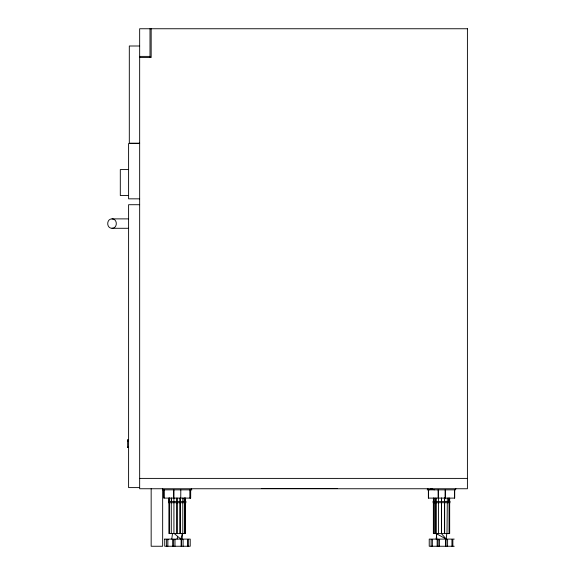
<?xml version="1.0" encoding="UTF-8"?>
<svg xmlns="http://www.w3.org/2000/svg" width="575" height="575" viewBox="0 0 575 575"><rect width="100%" height="100%" fill="white"/><g stroke="black" fill="none" stroke-linecap="round" stroke-linejoin="round"><path stroke-width="0.86" d="M163.868 489.85L163.889 498.101L190.684 498.101L190.684 489.85M166.613 546.25L166.613 539.645L168.166 539.645M171.587 501.623L171.587 498.101M176.935 501.623L176.935 498.101M177.035 501.623L177.035 498.101M180.047 533.593L180.047 502.723M180.155 498.101L180.155 533.593M182.792 501.623L182.792 498.101M183.102 546.25L183.102 539.645L181.132 539.645L181.132 546.25M187.443 546.25L187.443 539.645L188.356 539.645L188.356 546.25M428.512 498.101L428.512 489.85M433.399 533.593L433.399 502.723L433.399 533.593L449.672 533.593L449.672 502.723M433.399 501.623L433.399 498.101M434.017 533.593L434.017 502.723M435.785 501.623L435.785 498.101M436.087 501.623L436.087 498.101M438.423 533.593L438.423 502.723M444.655 498.101L444.655 533.593M447.293 502.723L446.991 533.593M448.601 501.623L448.601 498.101M451.943 546.25L451.943 539.645L452.856 539.645L452.856 546.25M436.842 539.098L436.296 533.593L446.236 539.098L446.775 533.593M182.067 539.098L182.62 533.593M436.116 539.098L436.734 534.383M171.767 539.098L172.507 533.593M177.035 539.098L177.639 536.741M182.275 533.593L180.873 539.098L174.326 533.593M190.922 489.85L191.41 488.75M455.91 488.75L455.422 489.85L427.16 489.85M128.599 218.881L112.01 218.881C106.289 218.809 106.289 228.354 112.01 228.289L128.599 228.289M112.01 228.289C117.738 228.354 117.738 218.809 112.01 218.881M139.66 46L129.31 46L129.31 143.175L139.66 143.175M139.66 56.393L150.01 56.393M139.66 57.5L151.16 57.5L151.16 28.75M139.66 143.556L128.599 143.556L128.599 198.835L139.66 198.835M128.599 169.582L120.304 169.582L120.304 195.522L128.599 195.522M139.66 204.714L128.599 204.714L128.599 487.6L139.66 487.6M127.628 439.947L128.599 440.019M127.628 441.277L128.599 441.277M127.628 441.406L128.599 441.406M139.66 478.4L467.41 478.4M162.66 489.85L191.913 489.85M168.367 501.623L186.106 501.623M432.867 501.623L450.203 501.623M168.367 502.723L186.106 502.723M432.867 502.723L450.203 502.723M171.738 533.593L171.285 533.593L171.285 502.723M446.236 539.098L441.435 533.593L441.435 502.723M454.236 539.098L429.23 539.098L429.23 546.25L454.236 546.25M175.202 539.645L172.665 539.645L172.665 546.25M432.666 539.645L431.113 539.645L431.113 546.25M439.702 539.645L437.165 539.645L437.165 546.25M261.33 488.463L337.59 488.556M434.348 489.85L431.372 488.75L429.087 489.85L427.649 488.75M454.703 489.85L454.703 498.101L428.368 498.101L428.368 489.85M454.566 489.85L454.566 498.101M449.672 498.101L449.672 501.623M449.053 498.101L449.053 501.623M449.053 502.723L449.053 533.593M447.602 546.25L447.602 539.645L445.632 539.645L445.632 546.25M447.293 498.101L447.293 501.623M445.992 539.645L445.992 546.25M444.547 498.101L444.547 501.623M444.547 502.723L444.547 533.593M441.535 498.101L441.535 501.623M441.535 502.723L441.535 533.593M441.435 498.101L441.435 501.623M439.501 539.645L439.501 546.25M438.423 498.101L438.423 501.623M438.143 539.645L438.143 546.25M436.087 502.723L436.087 533.593M435.785 502.723L435.785 533.593M434.017 498.101L434.017 501.623M433.931 498.101L433.931 501.623M433.931 502.723L433.931 533.593M432.357 539.645L432.357 546.25M190.203 489.85L190.203 498.101M190.066 489.85L190.066 498.101M185.567 498.101L185.567 501.623M185.567 502.723L185.567 533.593L168.899 533.593L168.899 502.723M185.172 498.101L185.172 501.623M185.172 502.723L185.172 533.593M184.934 498.101L184.934 501.623M184.934 502.723L184.934 533.593M184.553 498.101L184.553 501.623M184.553 502.723L184.553 533.593M184.101 498.101L184.101 501.623M182.792 502.723L182.792 533.593M181.492 539.645L181.492 546.25M180.809 489.85L180.744 498.101M180.047 498.101L180.047 501.623M177.035 502.723L177.035 533.593M176.935 502.723L176.935 533.593M175.001 539.645L175.001 546.25M173.923 498.101L173.923 501.623M173.923 502.723L173.923 533.593M173.643 539.645L173.643 546.25M171.285 498.101L171.285 501.623M169.517 498.101L169.517 501.623M169.517 502.723L169.517 533.593M169.431 498.101L169.431 501.623M169.431 502.723L169.431 533.593M169.007 498.101L169.007 501.623M168.899 498.101L168.899 501.623M167.857 539.645L167.857 546.25M164.012 489.85L164.033 498.101M162.66 488.75L162.66 546.25L151.16 546.25L151.16 488.75M150.01 28.75L150.01 57.5M127.628 439.832L127.628 447.551M164.73 539.098L164.73 546.25L190.21 546.25L190.21 539.098L164.73 539.098M438.287 489.85L438.287 498.101L438.222 489.85M445.244 489.85L445.244 498.101L445.309 489.85M467.41 28.75L139.66 28.75L139.66 488.75L467.41 488.75L467.41 28.75M128.599 447.293L127.628 447.293L128.599 447.35M173.787 498.101L173.787 489.85L173.722 498.101"/></g></svg>
